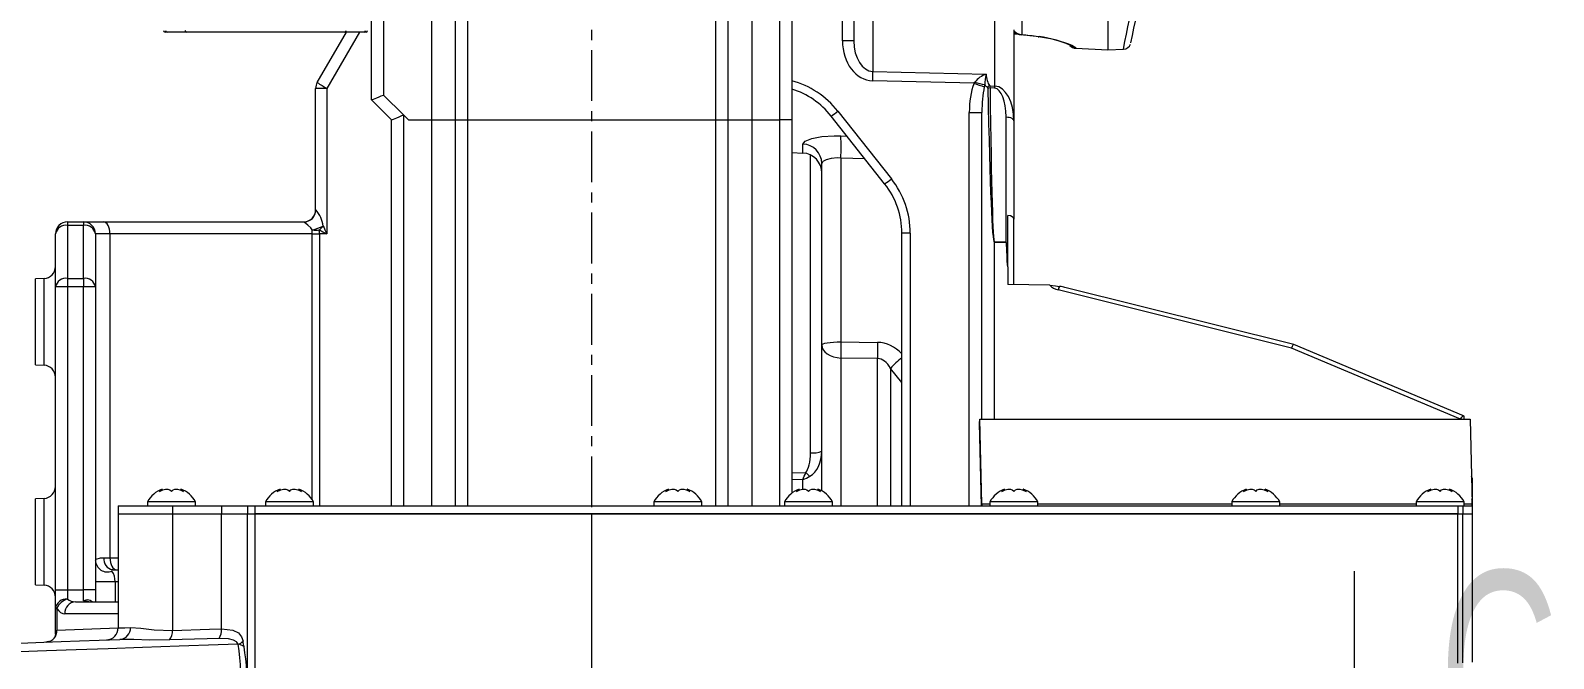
# Model space of a CAD drawing. Header units: millimetres. Extents: x 26 to 585, y 36 to 406.
# Drawn here: x 290.59 to 328.65, y 281.52 to 297.24 of the extents above; entities that cross this region are included whole.
import ezdxf

# ---------------------------------------------------------------- set-up
doc = ezdxf.new("R2010")
doc.units = ezdxf.units.MM
doc.linetypes.add('CENTERX2', pattern=[20.32, 12.7, -2.54, 2.54, -2.54])
doc.styles.add('SLDTEXTSTYLE0', font='TXT', dxfattribs={"width": 0.605})
doc.dimstyles.new('SLDDIMSTYLE0', dxfattribs={"dimtxt": 3.5, "dimasz": 3.5, "dimexe": 0, "dimexo": 0.0625, "dimgap": 0.875, "dimtad": 1, "dimtoh": 1, "dimlfac": 10, "dimrnd": 1e-09, "dimzin": 12, "dimdsep": 46, "dimtxsty": 'SLDTEXTSTYLE0', "dimsah": 1, "dimcen": 0.09, "dimadec": 0, "dimazin": 0, "dimtfac": 1, "dimtdec": 3, "dimtofl": 0, "dimtmove": 0, "dimatfit": 3, "dimfxl": 1, "dimfrac": 2, "dimtolj": 1, "dimtzin": 12, "dimarcsym": 0})

# ---------------------------------------------------------------- blocks, each defined once
blk = doc.blocks.new('*D37')
at = {"color": 7, "linetype": 'Continuous', "lineweight": 0, "transparency": 16777216}
for p, q in [((282.361, 292.308), (282.361, 251.245)), ((304.611, 256.864), (304.611, 251.245)), ((282.361, 252.745), (304.611, 252.745))]:
    blk.add_line(p, q, dxfattribs=at)
for points in [[(282.361, 252.745), (285.861, 252.206), (285.861, 253.283)], [(304.611, 252.745), (301.111, 253.283), (301.111, 252.206)]]:
    blk.add_solid(points, dxfattribs=at)
at = {"color": 7, "linetype": 'Continuous', "lineweight": 0, "transparency": 16777216, "insert": (287.473, 257.256), "char_height": 3.5, "attachment_point": 1, "style": 'SLDTEXTSTYLE0'}
blk.add_mtext('222.5', dxfattribs=at)

msp = doc.modelspace()

# ---------------------------------------------------------------- linework, layer by layer
at = {"color": 7, "linetype": 'CENTERX2', "lineweight": 0, "ltscale": 0.1}
msp.add_line((304.610989, 256.863587), (304.610989, 320.740256), dxfattribs=at)
at = {"color": 8, "linetype": 'Continuous', "lineweight": 15}
for p, q in [((315.356395, 310.633347), (315.356395, 297.133223)), ((298.810054, 297.196264), (297.995289, 295.785049)), ((316.706616, 296.799169), (316.706616, 296.788419)), ((299.910989, 295.120529), (299.910989, 285.346265)), ((300.610989, 294.996265), (300.610989, 285.346265)), ((301.510989, 294.996265), (301.510989, 285.346265)), ((307.710989, 285.346265), (307.710989, 294.996265)), ((308.610989, 294.996265), (308.610989, 285.346265)), ((309.310989, 285.346265), (309.310989, 294.996265)), ((314.045288, 285.346265), (314.045288, 295.185892)), ((310.834821, 294.597391), (310.990227, 294.591717)), ((309.887157, 294.169752), (309.887157, 294.394878)), ((310.07669, 286.671189), (310.07669, 294.121517)), ((311.438964, 294.023202), (310.834821, 294.044722)), ((297.628908, 285.49381), (297.628908, 292.146263)), ((297.808973, 292.146263), (297.808973, 285.346265)), ((312.571456, 292.160855), (312.571456, 285.346265)), ((314.671459, 291.941462), (314.671459, 287.511329)), ((290.926689, 288.861162), (290.926689, 291.031364)), ((310.834821, 289.042095), (310.834821, 285.346265)), ((311.75228, 285.346265), (311.75228, 289.027474)), ((312.360989, 288.43284), (312.079665, 288.781039)), ((312.079665, 288.781039), (312.079665, 285.346265)), ((326.321459, 287.511329), (326.321459, 287.512083)), ((309.610989, 286.169142), (309.957197, 286.174817)), ((309.887157, 286.002422), (309.610989, 285.997895)), ((309.887157, 285.760874), (309.887157, 286.002422)), ((290.926689, 283.361163), (290.926689, 285.531364)), ((326.610989, 285.496447), (326.60694, 285.521007)), ((314.360136, 285.383094), (314.357576, 285.346265)), ((314.560989, 285.383094), (314.360136, 285.383094)), ((320.602458, 285.383094), (315.760989, 285.383094)), ((325.210989, 285.383094), (321.802457, 285.383094)), ((326.610135, 285.383094), (326.410989, 285.383094)), ((292.572686, 284.046263), (292.776144, 284.046263)), ((292.776144, 283.446264), (292.699032, 283.446264)), ((292.699032, 283.446264), (292.699032, 282.946264)), ((292.776144, 282.646264), (291.445388, 282.646264)), ((291.246105, 282.238423), (292.776144, 282.291854))]:
    msp.add_line(p, q, dxfattribs=at)
at = {"color": 7, "linetype": 'Continuous', "lineweight": 15}
for p, q in [((310.87669, 296.974129), (310.87669, 303.746263)), ((317.510988, 303.959824), (317.510988, 296.746264)), ((311.160989, 303.164933), (311.160989, 296.974129)), ((299.110989, 295.496265), (299.110989, 300.196264)), ((299.410989, 300.196264), (299.410989, 295.620529)), ((300.610989, 300.196264), (300.610989, 294.996265)), ((308.610989, 300.196264), (308.610989, 294.996265)), ((309.310989, 294.996265), (309.310989, 300.196264)), ((309.610989, 300.143916), (309.610989, 294.996265)), ((301.210989, 294.996265), (301.210989, 299.596263)), ((301.510989, 299.596263), (301.510989, 294.996265)), ((307.710989, 294.996265), (307.710989, 299.596263)), ((308.010989, 299.596263), (308.010989, 294.996265)), ((311.634821, 297.866843), (311.634821, 296.21113)), ((314.687157, 295.843298), (314.687157, 297.742526)), ((315.160989, 297.249244), (315.160989, 294.971714)), ((293.999921, 297.196264), (293.950297, 297.196264)), ((294.484762, 297.196264), (293.999921, 297.196264)), ((298.437216, 297.196264), (294.484762, 297.196264)), ((297.751181, 295.935048), (298.479345, 297.196264)), ((298.922057, 297.196264), (298.437216, 297.196264)), ((298.971681, 297.196264), (298.922057, 297.196264)), ((311.160989, 296.974129), (310.87669, 296.974129)), ((315.356395, 297.133223), (315.357387, 297.133134)), ((316.706616, 296.788419), (317.510988, 296.746264)), ((317.510988, 296.746264), (317.899398, 296.766619)), ((311.634821, 296.21113), (314.466437, 296.140347)), ((297.710989, 292.746265), (297.710989, 295.785049)), ((297.995289, 295.785049), (297.710989, 295.785049)), ((297.995289, 295.785049), (297.995289, 292.146263)), ((314.164666, 295.915068), (311.634821, 295.978306)), ((314.164666, 295.915068), (314.185149, 295.945207)), ((314.43126, 295.879374), (314.420678, 295.825274)), ((314.556201, 295.851941), (314.687157, 295.843298)), ((314.68367, 295.789192), (314.564665, 295.797048)), ((299.610989, 294.996265), (299.110989, 295.496265)), ((299.410989, 295.620529), (299.910989, 295.120529)), ((299.610989, 285.346265), (299.610989, 294.996265)), ((300.035253, 294.996265), (299.910989, 295.120529)), ((300.035253, 294.996265), (300.610989, 294.996265)), ((300.610989, 294.996265), (301.210989, 294.996265)), ((301.210989, 294.996265), (301.510989, 294.996265)), ((301.210989, 285.346265), (301.210989, 294.996265)), ((301.510989, 294.996265), (307.710989, 294.996265)), ((307.710989, 294.996265), (308.010989, 294.996265)), ((308.010989, 294.996265), (308.010989, 285.346265)), ((308.010989, 294.996265), (308.610989, 294.996265)), ((308.610989, 294.996265), (309.310989, 294.996265)), ((309.610989, 294.996265), (309.310989, 294.996265)), ((309.610989, 294.996265), (309.610989, 285.658971)), ((311.930875, 293.39999), (310.593602, 295.094208)), ((310.761058, 295.218123), (312.09833, 293.523906)), ((314.045288, 295.185892), (314.360989, 295.185892)), ((314.360989, 287.511329), (314.360989, 295.185892)), ((314.967969, 291.936839), (314.967969, 295.072825)), ((315.160989, 294.971714), (315.160989, 292.513964)), ((309.610989, 294.184227), (309.887157, 294.169752)), ((310.360989, 289.369676), (310.360989, 293.907303)), ((310.834821, 294.044722), (310.834821, 289.447785)), ((297.710989, 292.746265), (297.716574, 292.746265)), ((291.510989, 292.446265), (291.510989, 292.358396)), ((291.510989, 292.446265), (291.910989, 292.446265)), ((291.510989, 292.358396), (291.510989, 291.034133)), ((291.910989, 292.358396), (291.510989, 292.358396)), ((291.910989, 292.446265), (291.910989, 292.358396)), ((291.910989, 292.446265), (292.408322, 292.446265)), ((291.910989, 291.034133), (291.910989, 292.358396)), ((292.408322, 292.446265), (297.422159, 292.446265)), ((315.010989, 291.633115), (315.010989, 292.610792)), ((315.160989, 290.881146), (315.160989, 292.513964)), ((291.210989, 290.822), (291.210989, 292.146263)), ((292.210989, 292.146263), (292.210989, 290.822)), ((292.572686, 292.146263), (292.210989, 292.146263)), ((292.572686, 292.146263), (292.572686, 284.046263)), ((297.628908, 292.146263), (292.572686, 292.146263)), ((297.628908, 292.146263), (297.808973, 292.146263)), ((297.995289, 292.146263), (297.808973, 292.146263)), ((312.571456, 292.160855), (312.360989, 292.160855)), ((312.360989, 285.346265), (312.360989, 292.160855)), ((314.671459, 291.941462), (314.671459, 291.942046)), ((314.671459, 291.942046), (314.967969, 291.936839)), ((314.967969, 291.936252), (314.671459, 291.941462)), ((314.967969, 291.936252), (314.967969, 291.936839)), ((315.010989, 291.358701), (315.010989, 291.633115)), ((315.010989, 291.322259), (315.010989, 291.358701)), ((315.010989, 291.322259), (315.010989, 290.883765)), ((290.926689, 291.031364), (290.710989, 291.02006)), ((290.710989, 288.872469), (290.710989, 291.02006)), ((291.510989, 290.822), (291.210989, 290.822)), ((291.210989, 283.246265), (291.210989, 290.822)), ((291.510989, 291.034133), (291.510989, 290.822)), ((291.510989, 291.034133), (291.910989, 291.034133)), ((291.510989, 290.822), (291.510989, 283.246265)), ((291.910989, 290.822), (291.510989, 290.822)), ((291.910989, 291.034133), (291.910989, 290.822)), ((291.910989, 283.246265), (291.910989, 290.822)), ((292.210989, 290.822), (291.910989, 290.822)), ((292.210989, 290.822), (292.210989, 283.246265)), ((316.058466, 290.865476), (315.010989, 290.883765)), ((322.155429, 289.381302), (316.436783, 290.808169)), ((322.099303, 289.290855), (316.264441, 290.74672)), ((310.360989, 285.715897), (310.360989, 289.369676)), ((310.834821, 289.447785), (311.75228, 289.433164)), ((326.321459, 287.512083), (322.099303, 289.290855)), ((326.392128, 287.596456), (322.156023, 289.381106)), ((290.710989, 288.872469), (290.926689, 288.861162)), ((311.75228, 289.027474), (310.834821, 289.042095)), ((314.303873, 287.411327), (314.310825, 287.511329)), ((314.351721, 285.346265), (314.303873, 287.411327)), ((314.310825, 287.511329), (326.560824, 287.511329)), ((314.360136, 285.383094), (314.310825, 287.511329)), ((326.411014, 287.587405), (326.392128, 287.596456)), ((326.410989, 287.511329), (326.410989, 287.587971)), ((326.560824, 287.511329), (326.610135, 285.383094)), ((326.610989, 286.033041), (326.610989, 285.496447)), ((290.926689, 285.531364), (290.710989, 285.52006)), ((290.710989, 283.372469), (290.710989, 285.52006)), ((293.510989, 285.446263), (293.510989, 285.346265)), ((294.710989, 285.446263), (293.510989, 285.446263)), ((293.879344, 285.738222), (293.879344, 285.760699)), ((294.342634, 285.760699), (294.342634, 285.738493)), ((294.710989, 285.346265), (294.710989, 285.446263)), ((296.457849, 285.446263), (296.457849, 285.346265)), ((297.657849, 285.446263), (296.457849, 285.446263)), ((296.826204, 285.738222), (296.826204, 285.760699)), ((297.289494, 285.760699), (297.289494, 285.738493)), ((297.657849, 285.346265), (297.657849, 285.446263)), ((306.163156, 285.446263), (306.163156, 285.346265)), ((307.363156, 285.446263), (306.163156, 285.446263)), ((306.531512, 285.738222), (306.531512, 285.760699)), ((306.994801, 285.760699), (306.994801, 285.738493)), ((307.363156, 285.346265), (307.363156, 285.446263)), ((309.428732, 285.446263), (309.428732, 285.346265)), ((310.628732, 285.446263), (309.428732, 285.446263)), ((309.797088, 285.738222), (309.797088, 285.760699)), ((310.260377, 285.760699), (310.260377, 285.738493)), ((310.628732, 285.346265), (310.628732, 285.446263)), ((314.560989, 285.446263), (314.560989, 285.346265)), ((315.760989, 285.446263), (314.560989, 285.446263)), ((314.929344, 285.738222), (314.929344, 285.760699)), ((315.392633, 285.760699), (315.392633, 285.738493)), ((315.760989, 285.346265), (315.760989, 285.446263)), ((320.602458, 285.446263), (320.602458, 285.346265)), ((321.802457, 285.446263), (320.602458, 285.446263)), ((320.970813, 285.738222), (320.970813, 285.760699)), ((321.434102, 285.760699), (321.434102, 285.738493)), ((321.802457, 285.346265), (321.802457, 285.446263)), ((325.210989, 285.446263), (325.210989, 285.346265)), ((326.410989, 285.446263), (325.210989, 285.446263)), ((325.579344, 285.738222), (325.579344, 285.760699)), ((326.042633, 285.760699), (326.042633, 285.738493)), ((326.410989, 285.346265), (326.410989, 285.446263)), ((326.610989, 285.337079), (326.610989, 285.496447)), ((292.776144, 285.346265), (292.776144, 285.146264)), ((292.776144, 285.346265), (294.133551, 285.346265)), ((292.776144, 285.146264), (292.776144, 282.290628)), ((292.776144, 285.146264), (294.133551, 285.146264)), ((294.133551, 285.346265), (294.133551, 285.146264)), ((294.133551, 285.346265), (295.362113, 285.346265)), ((294.133551, 285.146264), (295.362113, 285.146264)), ((294.133551, 285.146264), (294.133551, 282.22957)), ((295.362113, 285.346265), (295.362113, 285.146264)), ((295.362113, 285.346265), (296.010989, 285.346265)), ((295.362113, 285.146264), (296.010989, 285.146264)), ((295.362113, 282.264293), (295.362113, 285.146264)), ((296.010989, 285.346265), (296.010989, 285.146264)), ((296.010989, 285.346265), (296.196242, 285.346265)), ((296.010989, 285.146264), (296.196242, 285.146264)), ((296.010989, 277.68166), (296.010989, 285.146264)), ((296.196242, 285.346265), (296.196242, 285.146264)), ((296.196242, 285.346265), (326.250333, 285.346265)), ((296.196242, 285.146264), (326.250333, 285.146264)), ((296.196242, 285.146264), (296.196242, 277.68166)), ((304.610989, 285.146264), (296.196242, 285.146264)), ((304.610989, 277.246676), (304.610989, 285.146264)), ((326.250333, 285.146264), (304.610989, 285.146264)), ((326.250333, 285.346265), (326.250333, 285.146264)), ((326.250333, 285.346265), (326.381481, 285.346265)), ((326.250333, 285.146264), (326.381481, 285.146264)), ((326.250333, 281.41231), (326.250333, 285.146264)), ((326.381481, 285.346265), (326.381481, 285.146264)), ((326.381481, 285.346265), (326.610989, 285.346265)), ((326.381481, 285.146264), (326.610989, 285.146264)), ((326.381481, 281.419183), (326.381481, 285.146264)), ((326.610989, 285.346265), (326.610989, 285.146264)), ((326.610989, 285.146264), (326.610989, 281.430953)), ((292.418118, 284.046263), (292.572686, 284.046263)), ((292.640444, 283.746264), (292.776144, 283.746264)), ((290.710989, 283.372469), (290.926689, 283.361163)), ((291.210989, 283.246265), (291.510989, 283.246265)), ((291.210989, 282.777728), (291.210989, 283.246265)), ((291.510989, 283.246265), (291.510989, 283.011996)), ((291.510989, 283.246265), (291.910989, 283.246265)), ((291.910989, 282.968197), (291.910989, 283.246265)), ((292.210989, 283.246265), (291.910989, 283.246265)), ((292.699032, 283.446264), (292.210989, 283.446264)), ((292.210989, 283.246265), (292.210989, 282.946264)), ((291.710273, 282.946264), (292.776144, 282.946264)), ((291.210989, 282.777728), (291.246105, 282.777728)), ((291.210989, 282.139402), (291.210989, 282.777728)), ((291.246105, 282.777728), (291.246105, 282.238423)), ((291.207776, 282.103696), (291.187117, 282.054492)), ((291.210989, 282.139402), (291.203987, 282.103378)), ((291.026696, 281.947627), (290.973466, 281.93797))]:
    msp.add_line(p, q, dxfattribs=at)
at = {"color": 7, "linetype": 'Continuous', "lineweight": 0}
msp.add_line((323.662506, 283.711469), (323.662506, 276.111469), dxfattribs=at)
at = {"color": 8, "linetype": 'Continuous', "lineweight": 15, "flags": 128}
for points in [[(315.348852, 297.125814), (315.34996, 297.125901), (315.352014, 297.127066), (315.354164, 297.12951), (315.356395, 297.133223)], [(315.357387, 297.133134), (315.355409, 297.129391), (315.353512, 297.126923), (315.351708, 297.125743), (315.350555, 297.125677)], [(326.321459, 287.512083), (326.337647, 287.540258), (326.352959, 287.563602), (326.366822, 287.581233), (326.37871, 287.592486), (326.388176, 287.596939), (326.392148, 287.596447)], [(292.776144, 282.290628), (292.789804, 282.291142), (292.845937, 282.293256), (292.944847, 282.296983), (293.085398, 282.302279)], [(295.776145, 281.883698), (295.272884, 281.866432), (294.303085, 281.833159), (293.382669, 281.801579), (292.524218, 281.772127), (291.729677, 281.744865), (290.988108, 281.719422), (290.321941, 281.696565), (289.675445, 281.674381), (289.13094, 281.655698), (288.681433, 281.640274), (288.347214, 281.628806), (288.135703, 281.621549), (288.036739, 281.618153), (288.042804, 281.618362)]]:
    msp.add_lwpolyline(points, dxfattribs=at)
at = {"color": 7, "linetype": 'Continuous', "lineweight": 15, "flags": 128}
for points in [[(315.357387, 297.133134), (315.48895, 297.120268), (315.790958, 297.080092)], [(316.559614, 296.86662), (316.563825, 296.864651), (316.584748, 296.853555), (316.584627, 296.853722)], [(316.637245, 296.848149), (316.688768, 296.818815), (316.706616, 296.799169)], [(314.556201, 295.851941), (314.56162, 295.832954), (314.564665, 295.797048)], [(299.110989, 295.496265), (299.116754, 295.498652), (299.133825, 295.505724), (299.161548, 295.517207), (299.198857, 295.53266), (299.244318, 295.551492), (299.296184, 295.572973), (299.352462, 295.596285), (299.410989, 295.620529)], [(299.610989, 294.996265), (299.616754, 294.998653), (299.633825, 295.005725), (299.661548, 295.017208), (299.698857, 295.03266), (299.744318, 295.051492), (299.796184, 295.072974), (299.852462, 295.096285), (299.910989, 295.120529)], [(314.967969, 295.072825), (315.00598, 295.070294), (315.042336, 295.06414), (315.075704, 295.054589), (315.104857, 295.041994), (315.128723, 295.026816), (315.146426, 295.009614), (315.157314, 294.991017), (315.160989, 294.971714)], [(309.887157, 294.394878), (309.94376, 294.465176), (310.107122, 294.530282), (310.359154, 294.578559), (310.66951, 294.59929), (310.834821, 294.597391)], [(310.834821, 294.044722), (310.752165, 294.048063), (310.596988, 294.035367), (310.470971, 294.001398), (310.389291, 293.955473), (310.360989, 293.907303)], [(292.572686, 292.146263), (292.569528, 292.204792), (292.560174, 292.261068), (292.544985, 292.312936), (292.524545, 292.358396), (292.499637, 292.395706), (292.471221, 292.423428), (292.440387, 292.440499), (292.408322, 292.446265)], [(297.628897, 292.245019), (297.588807, 292.299462), (297.520065, 292.366586), (297.465743, 292.41016), (297.437145, 292.431528), (297.429421, 292.437405), (297.420862, 292.445637), (297.422159, 292.446265)], [(316.058466, 290.865476), (316.197913, 290.850947), (316.298113, 290.833817)], [(310.360989, 289.369676), (310.369969, 289.384434), (310.396584, 289.398659), (310.43988, 289.411847), (310.498302, 289.423517), (310.56975, 289.433254), (310.651659, 289.440707), (310.741087, 289.44561), (310.834821, 289.447785)], [(310.360989, 289.369676), (310.369969, 289.307789), (310.396584, 289.248122), (310.43988, 289.192823), (310.498302, 289.143876), (310.56975, 289.103038), (310.651659, 289.071778), (310.741087, 289.051218), (310.834821, 289.042095)], [(293.876859, 285.760699), (293.877125, 285.760904), (293.860027, 285.747592), (293.827361, 285.721535), (293.80788, 285.705532)], [(293.80788, 285.705532), (293.894881, 285.74533), (293.961578, 285.760469), (294.022848, 285.760904), (294.068963, 285.747592), (294.101339, 285.721532), (294.110989, 285.705532)], [(294.110989, 285.705532), (294.148723, 285.74533), (294.196003, 285.760469), (294.256713, 285.760904), (294.319928, 285.747592), (294.38497, 285.721532), (294.414098, 285.705532)], [(294.414098, 285.705532), (294.364833, 285.74533), (294.345414, 285.760469), (294.345119, 285.760699)], [(296.823719, 285.760699), (296.823984, 285.760904), (296.806886, 285.747592), (296.774221, 285.721535), (296.75474, 285.705532)], [(296.75474, 285.705532), (296.84174, 285.74533), (296.908437, 285.760469), (296.969707, 285.760904), (297.015823, 285.747592), (297.048199, 285.721532), (297.057848, 285.705532)], [(297.057848, 285.705532), (297.095582, 285.74533), (297.142862, 285.760469), (297.203572, 285.760904), (297.266786, 285.747592), (297.331829, 285.721532), (297.360957, 285.705532)], [(297.360957, 285.705532), (297.311693, 285.74533), (297.292274, 285.760469), (297.291978, 285.760699)], [(306.529027, 285.760699), (306.529292, 285.760904), (306.512194, 285.747592), (306.479529, 285.721535), (306.460047, 285.705532)], [(306.460047, 285.705532), (306.547048, 285.74533), (306.613745, 285.760469), (306.675015, 285.760904), (306.72113, 285.747592), (306.753507, 285.721532), (306.763156, 285.705532)], [(306.763156, 285.705532), (306.80089, 285.74533), (306.84817, 285.760469), (306.90888, 285.760904), (306.972094, 285.747592), (307.037137, 285.721532), (307.066265, 285.705532)], [(307.066265, 285.705532), (307.017, 285.74533), (306.997582, 285.760469), (306.997286, 285.760699)], [(309.794603, 285.760699), (309.794868, 285.760904), (309.77777, 285.747592), (309.745105, 285.721535), (309.725623, 285.705532)], [(309.725623, 285.705532), (309.812624, 285.74533), (309.879321, 285.760469), (309.940591, 285.760904), (309.986706, 285.747592), (310.019083, 285.721532), (310.028732, 285.705532)], [(310.028732, 285.705532), (310.066466, 285.74533), (310.113746, 285.760469), (310.174456, 285.760904), (310.23767, 285.747592), (310.302713, 285.721532), (310.331841, 285.705532)], [(310.331841, 285.705532), (310.282576, 285.74533), (310.263158, 285.760469), (310.262862, 285.760699)], [(314.92686, 285.760699), (314.927125, 285.760904), (314.910026, 285.747592), (314.877362, 285.721535), (314.85788, 285.705532)], [(314.85788, 285.705532), (314.944881, 285.74533), (315.011578, 285.760469), (315.072848, 285.760904), (315.118963, 285.747592), (315.15134, 285.721532), (315.160989, 285.705532)], [(315.160989, 285.705532), (315.198722, 285.74533), (315.246002, 285.760469), (315.306713, 285.760904), (315.369927, 285.747592), (315.43497, 285.721532), (315.464098, 285.705532)], [(315.464098, 285.705532), (315.414833, 285.74533), (315.395415, 285.760469), (315.395118, 285.760699)], [(320.968328, 285.760699), (320.968593, 285.760904), (320.951495, 285.747592), (320.91883, 285.721535), (320.899349, 285.705532)], [(320.899349, 285.705532), (320.986349, 285.74533), (321.053047, 285.760469), (321.114316, 285.760904), (321.160432, 285.747592), (321.192808, 285.721532), (321.202458, 285.705532)], [(321.202458, 285.705532), (321.24019, 285.74533), (321.28747, 285.760469), (321.34818, 285.760904), (321.411396, 285.747592), (321.476438, 285.721532), (321.505567, 285.705532)], [(321.505567, 285.705532), (321.456302, 285.74533), (321.436883, 285.760469), (321.436586, 285.760699)], [(325.57686, 285.760699), (325.577124, 285.760904), (325.560026, 285.747592), (325.527362, 285.721535), (325.50788, 285.705532)], [(325.50788, 285.705532), (325.59488, 285.74533), (325.661578, 285.760469), (325.722848, 285.760904), (325.768963, 285.747592), (325.80134, 285.721532), (325.810989, 285.705532)], [(325.810989, 285.705532), (325.848723, 285.74533), (325.896003, 285.760469), (325.956713, 285.760904), (326.019927, 285.747592), (326.084971, 285.721532), (326.114098, 285.705532)], [(326.114098, 285.705532), (326.064833, 285.74533), (326.045415, 285.760469), (326.045119, 285.760699)], [(292.210989, 283.980043), (292.230412, 284.010393), (292.340021, 284.042267), (292.418118, 284.046263)], [(292.572686, 284.046263), (292.575843, 283.987738), (292.585197, 283.931459), (292.600386, 283.879594), (292.620826, 283.834133), (292.645734, 283.796824), (292.67415, 283.769102), (292.704984, 283.752028), (292.737049, 283.746264)], [(292.640444, 283.746264), (292.623327, 283.744266), (292.611165, 283.728329), (292.62293, 283.713154)], [(293.085398, 282.302279), (293.34286, 282.284033), (293.678312, 282.244552), (294.133551, 282.22957)], [(295.301512, 282.028524), (294.999802, 282.019097), (294.060384, 281.989666)], [(294.133551, 282.22957), (295.063373, 282.25589), (295.362113, 282.264293)], [(295.776145, 281.883698), (295.743459, 281.932777), (295.73686, 281.939358), (295.663571, 281.9855), (295.536078, 282.018342), (295.301512, 282.028524)], [(295.362113, 282.264293), (295.644492, 282.235437), (295.784718, 282.164767), (295.859631, 282.069457), (295.897821, 281.956459)], [(288.309467, 281.84494), (288.31012, 281.844964), (288.335062, 281.845834), (288.396089, 281.847965), (288.493069, 281.851352), (288.625782, 281.855986), (288.793932, 281.861859), (288.997143, 281.868955), (289.234959, 281.877259), (289.506849, 281.886754), (289.812203, 281.897418), (290.15034, 281.909225), (290.520502, 281.922152), (290.921859, 281.936168), (291.353514, 281.951242), (291.814501, 281.96734), (292.303789, 281.984425), (292.820282, 282.002462)], [(294.060384, 281.989666), (293.558629, 281.988212), (293.169325, 282.000101), (292.820282, 282.002462)]]:
    msp.add_lwpolyline(points, dxfattribs=at)
at = {"color": 8, "linetype": 'Continuous', "lineweight": 15}
for centre, radius, start, end in [((235.310571, 313.421783), 84.250642, 348.60061339, 352.70930626), ((315.372255, 297.421159), 0.288372, 222.8939813, 266.8473595), ((315.32568, 297.441669), 0.295468, 236.1245573, 251.8399321), ((315.774691, 297.102847), 0.027972, 261.1257584, 305.5595817), ((316.639676, 297.029897), 0.181764, 243.2975328, 269.233839), ((316.71704, 296.999014), 0.200117, 224.8530672, 267.0140818), ((309.034184, 293.855072), 2.2, 38.2846111, 74.8002874), ((313.610915, 287.483545), 2.007042, 128.5187104, 139.7239604), ((292.003269, 282.80103), 0.190947, 49.5172913, 118.8997493), ((291.85895, 282.219525), 0.750478, 75.5504327, 86.0238897)]:
    msp.add_arc(centre, radius, start, end, dxfattribs=at)
at = {"color": 7, "linetype": 'Continuous', "lineweight": 15}
for centre, radius, start, end in [((239.746988, 313.185122), 80.006524, 348.2762888, 352.50276208), ((293.950297, 297.236264), 0.04, 181, 270), ((294.000739, 297.235427), 0.039172, 179.7954251, 268.8039956), ((294.48558, 297.235429), 0.039173, 179.7976115, 268.8029219), ((298.436398, 297.235428), 0.039173, 271.1965412, 0.2034817), ((298.921239, 297.235427), 0.039172, 271.1954401, 0.2045828), ((298.971681, 297.236264), 0.04, 270, 359), ((315.35143, 297.371757), 0.242722, 218.3155952, 269.4860924), ((315.219062, 297.446429), 0.300164, 258.844503, 269.9967475), ((314.992706, 292.376703), 4.761786, 80.6017322, 85.6902475), ((315.448112, 294.248887), 2.843778, 67.0340461, 83.5036494), ((315.367269, 293.874286), 3.233682, 66.8752863, 82.4712505), ((316.717084, 296.988146), 0.2, 218.9463953, 267), ((317.892672, 296.961654), 0.193882, 272.0314936, 339.8334424), ((307.696686, 296.094718), 3.939856, 358.3068145, 1.6931855), ((314.662447, 295.557501), 0.614922, 108.587686, 140.9132505), ((315.290617, 295.896399), 0.859525, 163.5118345, 181.1349565), ((298.010989, 295.785048), 0.3, 150, 180), ((299.282837, 298.154037), 2.696272, 235.384656, 241.4758508), ((309.023716, 293.855072), 2, 38.2846111, 72.924214), ((317.748959, 305.724375), 10.443642, 249.9278373, 251.4162988), ((314.745538, 297.547218), 1.697196, 250.719979, 259.3286792), ((314.595738, 295.716961), 0.140651, 106.3260355, 135.188565), ((314.477709, 295.787856), 0.033616, 3.3514253, 57.1250662), ((314.562218, 295.614249), 0.182815, 89.233278, 106.1825906), ((267.081912, 298.884711), 47.702301, 356.2793224, 356.3444448), ((309.708792, 296.465024), 1.631572, 302.8407016, 310.1611692), ((306.473903, 294.321057), 4.369664, 356.3742348, 3.6257652), ((309.867523, 293.901772), 0.493497, 0.6422408, 87.7198254), ((309.860989, 293.670437), 0.5, 0, 87), ((311.04604, 294.770837), 1.631611, 302.8408547, 310.161138), ((310.371456, 292.160855), 2.2, 0, 38.2846111), ((310.360989, 292.160855), 2, 0, 38.2846111), ((297.410989, 292.746264), 0.3, 270, 0), ((297.419343, 292.743496), 0.297244, 270.5427989, 0.5336975), ((297.237102, 292.288752), 0.66273, 4.7622121, 43.6574289), ((291.510989, 292.146264), 0.3, 90, 180), ((291.473487, 292.093234), 0.267801, 81.9499944, 168.5789037), ((291.910989, 292.146264), 0.3, 0, 90), ((291.948491, 292.093233), 0.267802, 11.421185, 98.0499168), ((297.13283, 294.009311), 1.832705, 285.7044047, 294.6617132), ((297.090798, 293.050804), 1.072723, 311.309161, 318.7687018), ((297.713911, 293.033314), 0.792866, 263.8446658, 276.1553342), ((290.910989, 291.330954), 0.3, 273, 0), ((315.067522, 291.363851), 0.070185, 183.8445864, 216.3424405), ((314.997697, 291.160026), 0.19912, 86.1723775, 90.0579835), ((291.473491, 290.768965), 0.267807, 81.9510467, 168.5778514), ((291.948486, 290.768964), 0.267807, 11.4222373, 98.0488645), ((316.706546, 290.625861), 0.458327, 153.0168777, 164.7105792), ((318.374623, 289.24494), 7.54253, 178.4589302, 181.5410698), ((319.290801, 289.230319), 7.54125, 178.4586685, 181.5413315), ((290.910989, 288.561575), 0.3, 0, 87), ((310.143884, 287.23323), 0.566043, 263.1824682, 292.5537088), ((290.910989, 285.830954), 0.3, 273, 360), ((312.494371, 289.000661), 3.797716, 228.0810261, 230.1772179), ((326.522057, 286.030465), 0.088969, 1.6594714, 36.1241563), ((294.122928, 285.106366), 0.7, 110.6255364, 150.9502528), ((294.09905, 285.106366), 0.7, 29.0497472, 69.4006341), ((297.069787, 285.106366), 0.7, 110.6255364, 150.9502528), ((297.04591, 285.106366), 0.7, 29.0497472, 69.4006341), ((306.775095, 285.106366), 0.7, 110.6255364, 150.9502528), ((306.751217, 285.106366), 0.7, 29.0497472, 69.4006341), ((310.040671, 285.106366), 0.7, 110.6255364, 150.9502528), ((310.016793, 285.106366), 0.7, 29.0497472, 69.4006341), ((315.172928, 285.106366), 0.7, 110.6255364, 150.9502528), ((315.14905, 285.106366), 0.7, 29.0497472, 69.4006341), ((321.214396, 285.106366), 0.7, 110.6255364, 150.9502528), ((321.190518, 285.106366), 0.7, 29.0497472, 69.4006341), ((325.822928, 285.106366), 0.7, 110.6255364, 150.9502528), ((325.79905, 285.106366), 0.7, 29.0497472, 69.4006341), ((314.535607, 285.376787), 0.175585, 177.9415407, 190.010885), ((326.950765, 285.372566), 0.340793, 178.2297338, 184.4264082), ((292.509529, 283.989479), 0.298689, 181.8103569, 292.3127884), ((292.686068, 284.012456), 0.270073, 172.8089947, 260.2744861), ((292.289444, 283.473768), 0.410511, 356.1583264, 35.671869), ((290.910989, 283.061575), 0.3, 0, 87), ((291.481722, 282.740253), 0.273315, 83.8529173, 172.1191941), ((291.604397, 282.639496), 0.384033, 104.0771663, 158.9030701), ((291.728994, 282.662795), 0.284087, 93.7784331, 183.3359944), ((290.963883, 282.220055), 0.282819, 275.6425079, 3.7238433), ((291.416672, 282.122197), 0.206402, 145.7291757, 175.2185627), ((292.476144, 282.290627), 0.3, 272, 0.5491099), ((292.798046, 282.289248), 0.287647, 274.4335788, 2.596542), ((293.764417, 282.211042), 0.369599, 323.2044374, 2.8735086), ((294.95508, 282.243242), 0.407577, 328.2094506, 2.9606587), ((295.681216, 282.180564), 0.311674, 287.7327393, 314.0250857), ((287.333408, 280.667324), 8.529911, 359.0107535, 8.1983862), ((295.694676, 281.490881), 0.401176, 55.2497422, 78.2831648), ((291.899752, 281.135437), 4.081499, 9.6626716, 11.6046198), ((288.933899, 280.704572), 7.077972, 359.0953209, 9.071267)]:
    msp.add_arc(centre, radius, start, end, dxfattribs=at)
for centre, major_axis, ratio, start_param, end_param in [((311.67669, 297.00808), (0.066118, 1.028692), 0.775026112, 1.653538794, 3.171975243), ((311.660989, 297.00808), (0.035043, 0.796685), 0.62605709, 1.640939147, 3.159375596), ((314.666223, 296.131303), (-0.021149, 0.351924), 0.56511824, 1.511160257, 2.453152156), ((314.645288, 295.240356), (0.03621, 1.2011), 0.498631719, 0.989411851, 1.631182959), ((314.660989, 295.240356), (0.016913, 1.051401), 0.284879895, 0.9854316, 1.627202708), ((314.660989, 296.053695), (-0.211515, 0.231468), 0.919124943, 1.486874609, 1.776603089), ((314.660989, 317.344194), (-0.010533, 25.402733), 0.011802471, 2.583947318, 3.141380875), ((314.664479, 317.394749), (-0.007008, 25.452702), 0.007852887, 2.584019014, 3.141452571), ((314.667969, 295.054096), (0.009164, 0.735354), 0.407776637, 4.742941845, 6.261378295), ((314.660989, 294.952985), (0.015344, 0.890709), 0.561086193, 4.743081042, 6.261517492), ((298.010989, 292.146264), (-0.299737, 0.599967), 0.020943565, 1.224897912, 1.560333543), ((314.960989, 292.513964), (0.2, 0), 0.5000115, 0, 1.318116072), ((297.628706, 292.146264), (0, 0.3), 0.000671276, 4.71238898, 5.047824611), ((297.628706, 292.146264), (0, 0.3), 0.600886545, 4.71238898, 5.047824611), ((298.010989, 292.146264), (0.599375, -0.299934), 0.010485574, 4.356002508, 4.691438139), ((314.960989, 279.109731), (0.006927, 12.827109), 0.015582624, 6.065145582, 6.282919252), ((314.964479, 279.159701), (0.003476, 12.776553), 0.007822106, 5.981480194, 6.283050057), ((316.367969, 291.079518), (0.399277, -0.027785), 0.864974428, 3.88775749, 4.510709062), ((315.761183, 290.770607), (0.772739, -0.012803), 0.129448181, 0.508968693, 0.804746269), ((322.092324, 289.190916), (0.063406, 0.190299), 0.142228572, 6.27219747, 7.349112756), ((311.726112, 288.064782), (0.036662, 0.962504), 0.518079858, 5.57117754, 6.304215826), ((309.87669, 286.697219), (-0.010655, 0.559826), 0.356746617, 3.502574972, 4.659087108), ((309.860989, 286.736506), (-0.037503, 0.70144), 0.710811773, 3.480800094, 4.637312229), ((309.860989, 286.239147), (0.174664, 0.501435), 0.211274102, 4.295627469, 4.657551783), ((309.860989, 286.239147), (0.491372, 0.216706), 0.426788585, 4.578702305, 4.940626618), ((291.710273, 283.246264), (0.319026, 0), 0.940363233, 4.037687796, 4.71238898), ((292.030731, 283.246264), (0.319026, 0), 0.940363233, 4.327629731, 4.71238898), ((291.445389, 283.246264), (0, 0.6), 0.531709432, 2.466891469, 3.141592654)]:
    msp.add_ellipse(centre, major_axis=major_axis, ratio=ratio, start_param=start_param, end_param=end_param, dxfattribs=at)
at = {"color": 8, "linetype": 'Continuous', "lineweight": 15}
msp.add_ellipse((311.699944, 288.142892), major_axis=(0.099407, 1.288082), ratio=0.772502793, start_param=5.660545011, end_param=6.330396467, dxfattribs=at)

# ---------------------------------------------------------------- texts
at = {"color": 7, "linetype": 'Continuous', "insert": (325.80095, 283.711469), "char_height": 5, "attachment_point": 1, "style": 'SLDTEXTSTYLE0'}
msp.add_mtext('G', dxfattribs=at)

# ---------------------------------------------------------------- dimensions: what is measured, and where the dimension line sits
at = {"color": 7, "linetype": 'Continuous', "lineweight": 0}
dim = msp.add_linear_dim(base=(304.610989, 252.744615), p1=(282.360989, 292.308264), p2=(304.610989, 256.863587), dimstyle='SLDDIMSTYLE0', dxfattribs=at)
dim.commit()
dim.dimension.update_dxf_attribs({"geometry": '*D37', "text_midpoint": (293.485989, 252.744615), "dimtype": 160})

doc.saveas('drawing.dxf')
